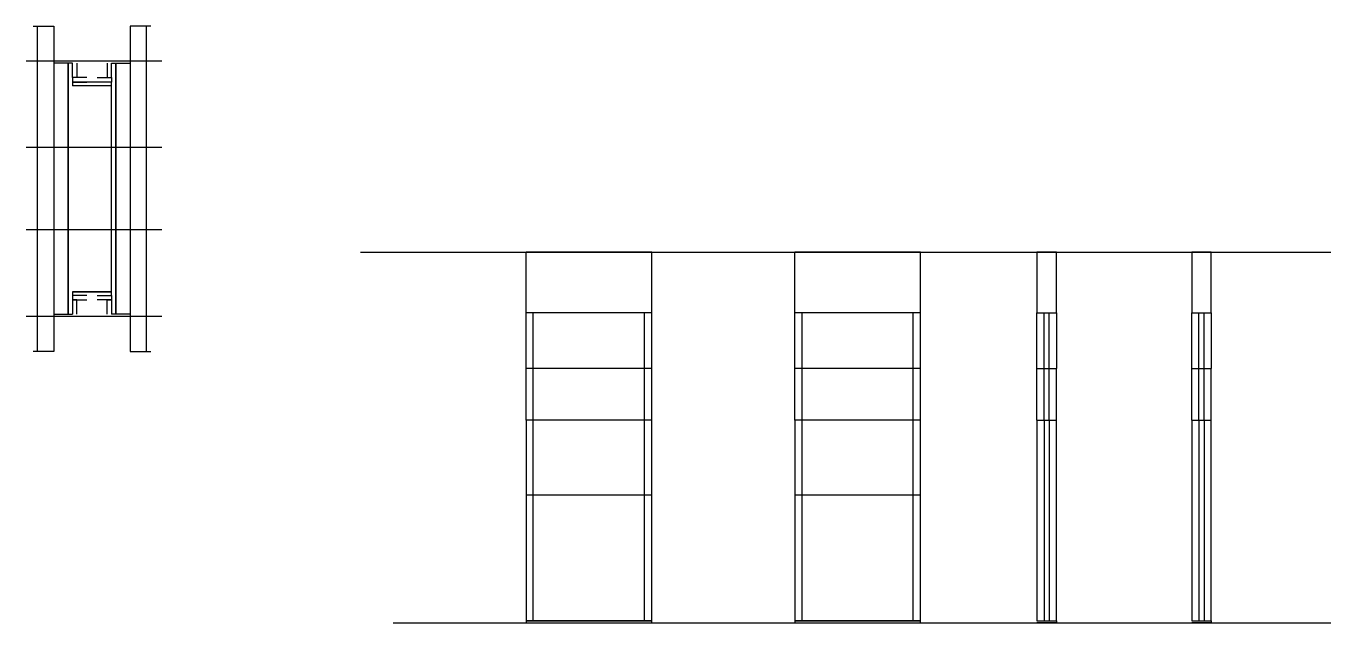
# Model space of a CAD drawing. Header units: metres. Extents: x 4525 to 5792, y 12394 to 12974.
import ezdxf

# ---------------------------------------------------------------- set-up
doc = ezdxf.new("R2010")
doc.units = ezdxf.units.M
for name, color, linetype in [('CHAPA', 7, 'Continuous'), ('COTA', 7, 'Continuous'), ('Hachura', 7, 'Continuous'), ('Madeira', 7, 'Continuous'), ('Nível', 7, 'Continuous'), ('Painéis', 7, 'Continuous'), ('Perfil Metálico', 7, 'Continuous'), ('SARR_2.2x7', 7, 'Continuous'), ('SARRAFO', 7, 'Continuous')]:
    doc.layers.add(name, color=color, linetype=linetype)

msp = doc.modelspace()

# ---------------------------------------------------------------- linework, layer by layer
at = {"layer": 'CHAPA', "color": 7, "lineweight": 25}
for points in [[(4570.1, 12937.6), (4566.1, 12937.6), (4566.1, 12693.6), (4570.1, 12693.6)], [(4570.1, 12937.6), (4566.1, 12937.6), (4566.1, 12693.6), (4570.1, 12693.6)], [(4608.1, 12937.6), (4612.1, 12937.6), (4612.1, 12693.6), (4608.1, 12693.6)], [(4608.1, 12937.6), (4612.1, 12937.6), (4612.1, 12693.6), (4608.1, 12693.6)], [(4608.1, 12915.6), (4608.1, 12919.2), (4570.1, 12919.2), (4570.1, 12915.6)], [(4608.1, 12915.6), (4608.1, 12919.2), (4570.1, 12919.2), (4570.1, 12915.6)], [(4608.1, 12712), (4608.1, 12715.6), (4570.1, 12715.6), (4570.1, 12712)], [(4608.1, 12712), (4608.1, 12715.6), (4570.1, 12715.6), (4570.1, 12712)]]:
    msp.add_lwpolyline(points, dxfattribs=at)
at = {"layer": 'COTA', "color": 7, "lineweight": 25}
for p, q in [((5132.5, 12753.9), (5010.5, 12753.9)), ((5010.5, 12694.9), (5010.5, 12753.9)), ((5132.5, 12694.9), (5132.5, 12753.9)), ((5393.3, 12753.9), (5271.3, 12753.9)), ((5393.3, 12753.9), (5271.3, 12753.9)), ((5271.3, 12694.9), (5271.3, 12753.9)), ((5393.3, 12694.9), (5393.3, 12753.9))]:
    msp.add_line(p, q, dxfattribs=at)
for points in [[(5525.2, 12694.9), (5525.2, 12753.9), (5506.2, 12753.9), (5506.2, 12694.9)], [(5675.6, 12694.9), (5675.6, 12753.9), (5656.6, 12753.9), (5656.6, 12694.9)]]:
    msp.add_lwpolyline(points, dxfattribs=at)
at = {"layer": 'Hachura', "color": 7, "lineweight": 25}
for p, q in [((4656.9, 12939.6), (4525.1, 12939.6)), ((4656.9, 12855.6), (4525.1, 12855.6)), ((4656.9, 12775.6), (4525.1, 12775.6)), ((4656.9, 12691.6), (4525.1, 12691.6))]:
    msp.add_line(p, q, dxfattribs=at)
at = {"layer": 'Madeira', "color": 7, "lineweight": 25}
for points in [[(4552.1, 12693.6), (4566.1, 12693.6), (4566.1, 12937.6), (4552.1, 12937.6)], [(4626.1, 12693.6), (4612.1, 12693.6), (4612.1, 12937.6), (4626.1, 12937.6)]]:
    msp.add_lwpolyline(points, dxfattribs=at)
at = {"layer": 'Nível', "color": 7, "lineweight": 25}
for p, q in [((4849.7, 12753.9), (5791.7, 12753.9)), ((4881.5, 12393.9), (5791.7, 12393.9))]:
    msp.add_line(p, q, dxfattribs=at)
at = {"layer": 'Painéis', "color": 7, "lineweight": 25}
for p, q in [((5132.5, 12694.9), (5010.5, 12694.9)), ((5010.5, 12640.9), (5010.5, 12694.9)), ((5132.5, 12640.9), (5132.5, 12694.9)), ((5393.3, 12694.9), (5271.3, 12694.9)), ((5271.3, 12640.9), (5271.3, 12694.9)), ((5393.3, 12640.9), (5393.3, 12694.9)), ((5506.2, 12640.9), (5506.2, 12694.9)), ((5506.2, 12694.9), (5525.2, 12694.9)), ((5525.2, 12694.9), (5525.2, 12640.9)), ((5656.6, 12640.9), (5656.6, 12694.9)), ((5656.6, 12694.9), (5675.6, 12694.9)), ((5675.6, 12694.9), (5675.6, 12640.9)), ((5132.5, 12640.9), (5010.5, 12640.9)), ((5010.5, 12590.9), (5010.5, 12640.9)), ((5132.5, 12590.9), (5132.5, 12640.9)), ((5393.3, 12640.9), (5271.3, 12640.9)), ((5271.3, 12590.9), (5271.3, 12640.9)), ((5393.3, 12590.9), (5393.3, 12640.9)), ((5506.2, 12640.9), (5525.2, 12640.9)), ((5506.2, 12590.9), (5506.2, 12640.9)), ((5525.2, 12590.9), (5525.2, 12640.9)), ((5656.6, 12640.9), (5675.6, 12640.9)), ((5656.6, 12590.9), (5656.6, 12640.9)), ((5675.6, 12590.9), (5675.6, 12640.9)), ((5010.5, 12590.9), (5010.5, 12393.9)), ((5132.5, 12590.9), (5010.5, 12590.9)), ((5132.5, 12393.9), (5132.5, 12590.9)), ((5271.3, 12590.9), (5271.3, 12393.9)), ((5393.3, 12590.9), (5271.3, 12590.9)), ((5393.3, 12393.9), (5393.3, 12590.9)), ((5506.2, 12590.9), (5506.2, 12395.9)), ((5506.2, 12590.9), (5525.2, 12590.9)), ((5525.2, 12395.9), (5525.2, 12590.9)), ((5656.6, 12590.9), (5656.6, 12395.9)), ((5656.6, 12590.9), (5675.6, 12590.9)), ((5675.6, 12395.9), (5675.6, 12590.9)), ((5132.5, 12517.9), (5010.5, 12517.9)), ((5393.3, 12517.9), (5271.3, 12517.9)), ((5010.5, 12395.9), (5132.5, 12395.9)), ((5271.3, 12395.9), (5393.3, 12395.9)), ((5506.2, 12395.9), (5525.2, 12395.9)), ((5656.6, 12395.9), (5675.6, 12395.9))]:
    msp.add_line(p, q, dxfattribs=at)
for points in [[(4570.1, 12715.6), (4608.1, 12715.6), (4608.1, 12915.6), (4570.1, 12915.6)], [(5132.5, 12395.9), (5010.5, 12395.9), (5010.5, 12393.9), (5132.5, 12393.9)], [(5393.3, 12395.9), (5271.3, 12395.9), (5271.3, 12393.9), (5393.3, 12393.9)], [(5506.2, 12395.9), (5525.2, 12395.9), (5525.2, 12393.9), (5506.2, 12393.9)], [(5656.6, 12395.9), (5675.6, 12395.9), (5675.6, 12393.9), (5656.6, 12393.9)]]:
    msp.add_lwpolyline(points, dxfattribs=at)
at = {"layer": 'Perfil Metálico', "color": 7, "lineweight": 25}
for points in [[(4532.1, 12973.6), (4552.1, 12973.6), (4552.1, 12657.6), (4532.1, 12657.6)], [(4548.1, 12657.6), (4536.1, 12657.6), (4536.1, 12973.6), (4548.1, 12973.6)], [(4646.1, 12973.6), (4626.1, 12973.6), (4626.1, 12657.6), (4646.1, 12657.6)], [(4630.1, 12657.6), (4642.1, 12657.6), (4642.1, 12973.6), (4630.1, 12973.6)]]:
    msp.add_lwpolyline(points, dxfattribs=at)
at = {"layer": 'SARR_2.2x7', "color": 7, "lineweight": 25}
for p, q in [((5017.5, 12640.9), (5017.5, 12694.9)), ((5125.5, 12640.9), (5125.5, 12694.9)), ((5278.3, 12640.9), (5278.3, 12694.9)), ((5386.3, 12640.9), (5386.3, 12694.9)), ((5513.2, 12640.9), (5513.2, 12694.9)), ((5518.2, 12640.9), (5518.2, 12694.9)), ((5663.6, 12640.9), (5663.6, 12694.9)), ((5668.6, 12640.9), (5668.6, 12694.9)), ((5017.5, 12590.9), (5017.5, 12640.9)), ((5125.5, 12590.9), (5125.5, 12640.9)), ((5278.3, 12590.9), (5278.3, 12640.9)), ((5386.3, 12590.9), (5386.3, 12640.9)), ((5513.2, 12590.9), (5513.2, 12640.9)), ((5518.2, 12590.9), (5518.2, 12640.9)), ((5663.6, 12590.9), (5663.6, 12640.9)), ((5668.6, 12590.9), (5668.6, 12640.9)), ((5017.5, 12517.9), (5017.5, 12590.9)), ((5125.5, 12517.9), (5125.5, 12590.9)), ((5278.3, 12517.9), (5278.3, 12590.9)), ((5386.3, 12517.9), (5386.3, 12590.9)), ((5513.2, 12590.9), (5513.2, 12395.9)), ((5518.2, 12590.9), (5518.2, 12395.9)), ((5663.6, 12590.9), (5663.6, 12395.9)), ((5668.6, 12590.9), (5668.6, 12395.9)), ((5017.5, 12395.9), (5017.5, 12517.9)), ((5125.5, 12395.9), (5125.5, 12517.9)), ((5278.3, 12395.9), (5278.3, 12517.9)), ((5386.3, 12395.9), (5386.3, 12517.9)), ((5017.5, 12395.9), (5017.5, 12395.9)), ((5125.5, 12395.9), (5125.5, 12395.9)), ((5278.3, 12395.9), (5278.3, 12395.9)), ((5386.3, 12395.9), (5386.3, 12395.9))]:
    msp.add_line(p, q, dxfattribs=at)
at = {"layer": 'SARRAFO', "color": 7, "lineweight": 25}
for points in [[(4574.5, 12937.6), (4574.5, 12923.6), (4570.1, 12923.6), (4570.1, 12937.6)], [(4603.7, 12937.6), (4603.7, 12923.6), (4608.1, 12923.6), (4608.1, 12937.6)], [(4584.1, 12923.6), (4570.1, 12923.6), (4570.1, 12919.2), (4584.1, 12919.2)], [(4594.1, 12923.6), (4608.1, 12923.6), (4608.1, 12919.2), (4594.1, 12919.2)], [(4584.1, 12712), (4570.1, 12712), (4570.1, 12707.6), (4584.1, 12707.6)], [(4574.5, 12693.6), (4574.5, 12707.6), (4570.1, 12707.6), (4570.1, 12693.6)], [(4594.1, 12712), (4608.1, 12712), (4608.1, 12707.6), (4594.1, 12707.6)], [(4603.7, 12693.6), (4603.7, 12707.6), (4608.1, 12707.6), (4608.1, 12693.6)]]:
    msp.add_lwpolyline(points, dxfattribs=at)

doc.saveas('drawing.dxf')
